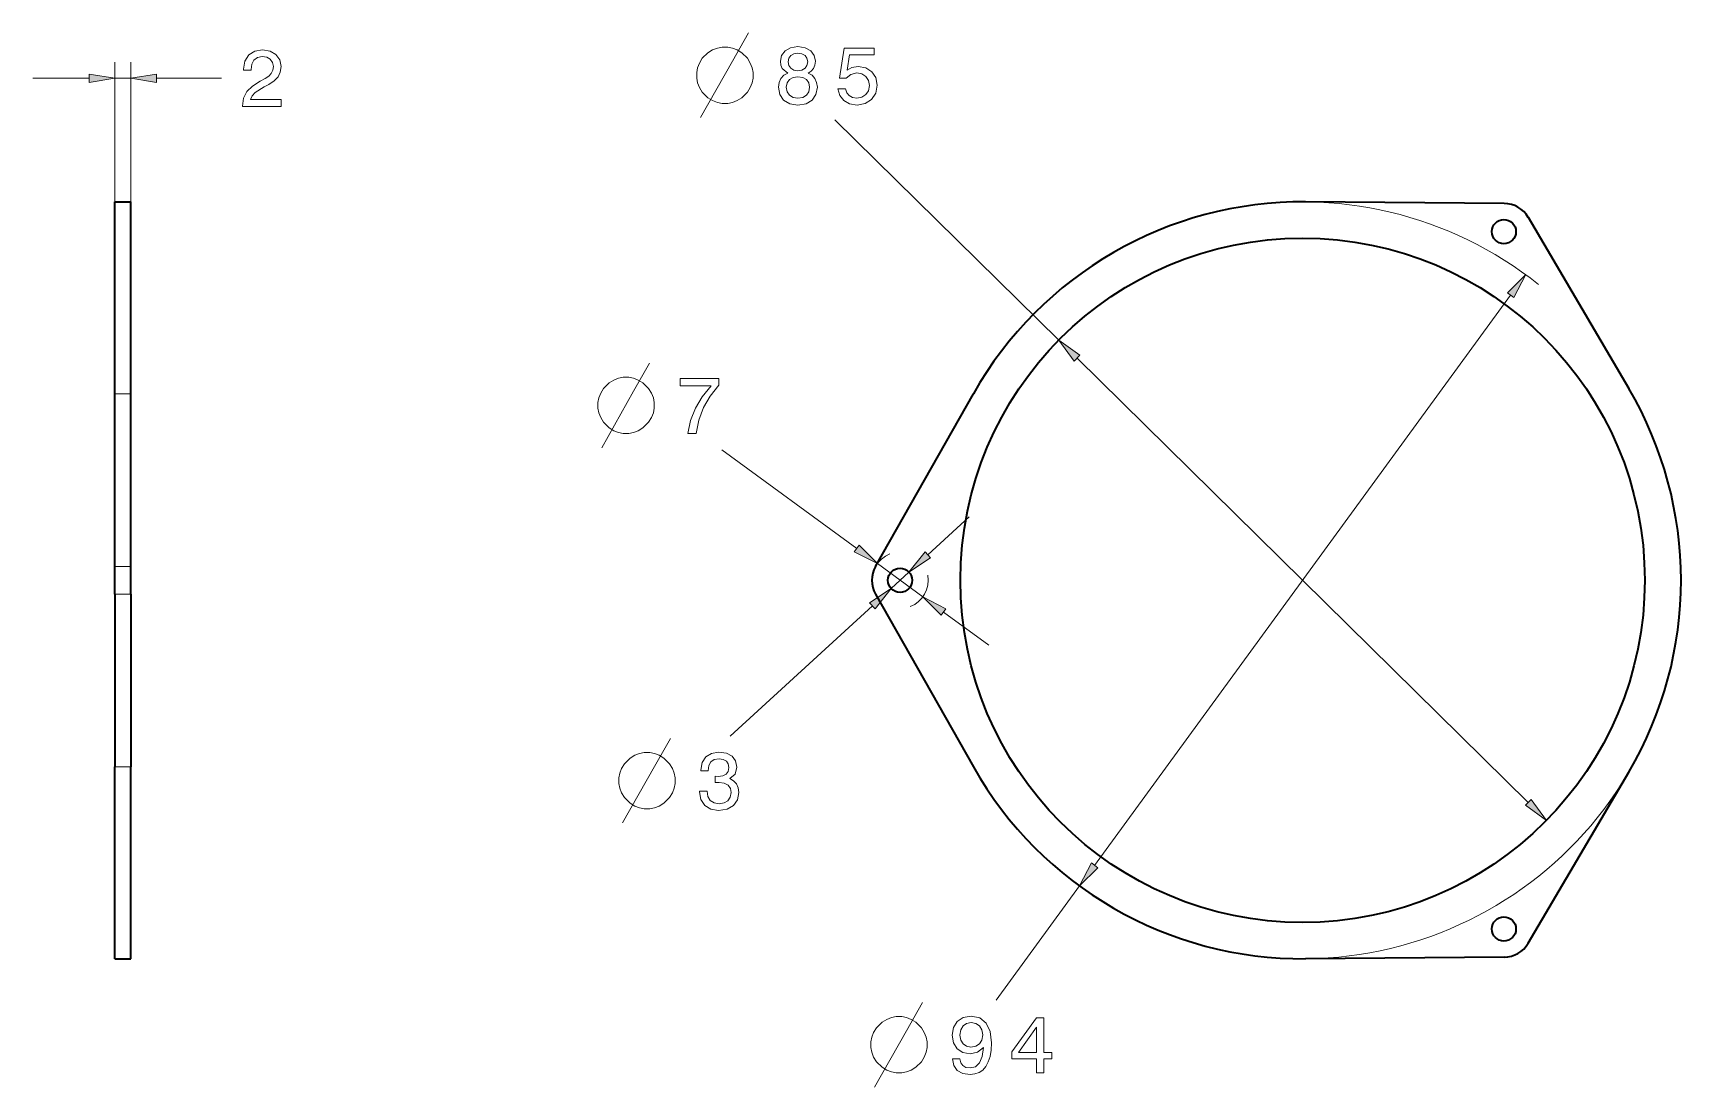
# Model space of a CAD drawing. Extents: x 49 to 253, y 68 to 199.
import ezdxf

# ---------------------------------------------------------------- set-up
doc = ezdxf.new("R2010")
doc.units = 0

msp = doc.modelspace()

# ---------------------------------------------------------------- linework, layer by layer
at = {"color": 3, "lineweight": 13, "ltscale": 0.495861}
for p, q in [((58.79, 175.29), (58.79, 195.13)), ((60.79, 175.29), (60.79, 195.13))]:
    msp.add_line(p, q, dxfattribs=at)
at = {"color": 3, "lineweight": 13, "ltscale": 0.174624}
for p, q in [((48.63, 193.13), (55.62, 193.13)), ((159.78, 133.95), (164.93, 138.67)), ((161.72, 126.85), (167.36, 122.73))]:
    msp.add_line(p, q, dxfattribs=at)
at = {"color": 3, "lineweight": 13, "ltscale": 0.05}
msp.add_line((58.79, 193.13), (60.79, 193.13), dxfattribs=at)
at = {"color": 3, "lineweight": 13, "ltscale": 0.201654}
msp.add_line((63.97, 193.13), (72.03, 193.13), dxfattribs=at)
at = {"color": 3, "lineweight": 13}
for p, q in [((148.23, 187.98), (176.04, 160.6)), ((180.5, 95.39), (232.17, 166.19)), ((178.31, 158.38), (234.36, 103.21)), ((134.18, 146.98), (150.95, 134.73)), ((135.24, 111.44), (152.89, 127.63))]:
    msp.add_line(p, q, dxfattribs=at)
at = {"color": 7, "lineweight": 35}
for p, q in [((58.79, 153.96), (58.79, 177.79)), ((60.79, 153.96), (60.79, 177.79)), ((231.36, 177.59), (206.71, 177.79)), ((234.35, 175.87), (246.85, 154.62)), ((58.79, 132.52), (58.79, 153.96)), ((60.79, 132.52), (60.79, 153.96)), ((153.29, 132.52), (165.44, 153.96)), ((58.79, 129.06), (58.79, 107.62)), ((60.79, 129.06), (60.79, 107.62)), ((153.29, 129.06), (165.44, 107.62)), ((58.79, 83.79), (58.79, 107.62)), ((60.79, 83.79), (60.79, 107.62)), ((234.35, 85.72), (246.85, 106.97)), ((231.36, 83.99), (206.71, 83.79))]:
    msp.add_line(p, q, dxfattribs=at)
at = {"color": 7, "lineweight": 35, "ltscale": 0.05}
for p, q in [((58.79, 177.79), (60.79, 177.79)), ((58.79, 83.79), (60.79, 83.79))]:
    msp.add_line(p, q, dxfattribs=at)
at = {"color": 7, "lineweight": 13, "ltscale": 0.05}
for p, q in [((58.79, 153.96), (60.79, 153.96)), ((58.79, 132.52), (60.79, 132.52)), ((58.79, 129.06), (60.79, 129.06)), ((58.79, 107.62), (60.79, 107.62))]:
    msp.add_line(p, q, dxfattribs=at)
at = {"color": 7, "lineweight": 35, "ltscale": 0.086284}
for p, q in [((58.79, 129.06), (58.79, 132.52)), ((60.79, 129.06), (60.79, 132.52))]:
    msp.add_line(p, q, dxfattribs=at)
at = {"color": 3, "lineweight": 13, "ltscale": 0.175}
msp.add_line((153.51, 132.86), (159.16, 128.73), dxfattribs=at)
at = {"color": 3, "lineweight": 13, "ltscale": 0.075}
msp.add_line((155.23, 129.78), (157.44, 131.8), dxfattribs=at)
at = {"color": 3, "lineweight": 13, "ltscale": 0.439057}
msp.add_line((168.27, 78.64), (178.62, 92.83), dxfattribs=at)
at = {"color": 3, "lineweight": 13}
for points in [[(131.54, 188.26), (135.5, 195.26), (137.49, 198.76)], [(119.27, 147.26), (123.24, 154.26), (125.22, 157.76)], [(121.87, 100.66), (125.83, 107.66), (127.82, 111.16)], [(153.16, 67.86), (157.12, 74.86), (159.11, 78.36)]]:
    msp.add_lwpolyline(points, dxfattribs=at)
for points in [[(74.64, 189.63), (79.45, 189.63), (79.45, 190.49), (75.65, 190.49), (75.86, 190.97), (76.22, 191.36), (77.34, 192.08), (77.94, 192.38), (78.6, 192.81), (79.08, 193.32), (79.35, 193.91), (79.45, 194.59), (79.28, 195.43), (78.8, 196.1), (78.08, 196.52), (77.14, 196.68), (76.17, 196.5), (75.44, 196.03), (74.96, 195.27), (74.8, 194.27), (74.8, 194.13), (75.72, 194.13), (75.72, 194.21), (75.81, 194.9), (76.08, 195.4), (76.51, 195.73), (77.09, 195.84), (77.67, 195.74), (78.11, 195.49), (78.39, 195.09), (78.49, 194.6), (78.42, 194.13), (78.23, 193.74), (77.91, 193.4), (77.46, 193.09), (76.87, 192.77), (75.88, 192.15), (75.18, 191.48), (74.77, 190.67), (74.64, 189.66)], [(134.92, 197.01), (134.22, 197.01), (133.64, 196.89), (133.05, 196.66), (132.47, 196.31), (131.77, 195.61), (131.42, 195.03), (131.19, 194.44), (131.07, 193.86), (131.07, 193.16), (131.19, 192.58), (131.42, 191.99), (131.77, 191.41), (132.47, 190.71), (133.05, 190.36), (133.64, 190.13), (134.22, 190.01), (134.92, 190.01), (135.5, 190.13), (136.09, 190.36), (136.67, 190.71), (137.37, 191.41), (137.72, 191.99), (137.95, 192.58), (138.07, 193.16), (138.07, 193.86), (137.95, 194.44), (137.72, 195.03), (137.37, 195.61), (136.67, 196.31), (136.09, 196.66), (135.5, 196.89)], [(142.39, 193.78), (141.88, 193.5), (141.53, 193.11), (141.3, 192.61), (141.23, 192.02), (141.4, 191.12), (141.86, 190.42), (142.62, 189.98), (143.64, 189.81), (144.66, 189.98), (145.42, 190.42), (145.88, 191.12), (146.06, 192.02), (145.97, 192.61), (145.76, 193.11), (145.4, 193.5), (144.9, 193.78), (145.3, 194.02), (145.58, 194.36), (145.75, 194.76), (145.81, 195.25), (145.65, 195.97), (145.23, 196.55), (144.54, 196.92), (143.64, 197.06), (142.74, 196.92), (142.05, 196.55), (141.62, 195.97), (141.47, 195.25), (141.52, 194.76), (141.69, 194.36)], [(148.62, 191.84), (148.84, 191.01), (149.33, 190.36), (150.06, 189.96), (150.99, 189.81), (152, 189.99), (152.8, 190.48), (153.31, 191.27), (153.5, 192.28), (153.33, 193.22), (152.84, 193.95), (152.08, 194.43), (151.11, 194.6), (150.35, 194.48), (149.76, 194.15), (150.05, 196.03), (153.11, 196.03), (153.11, 196.86), (149.37, 196.86), (148.82, 193.15), (149.62, 193.15), (150.21, 193.62), (150.96, 193.79), (151.6, 193.68), (152.09, 193.36), (152.41, 192.86), (152.52, 192.23), (152.41, 191.59), (152.08, 191.1), (151.59, 190.79), (150.96, 190.68), (150.42, 190.75), (150.01, 190.98), (149.7, 191.34), (149.55, 191.84)], [(142.42, 195.17), (142.5, 195.62), (142.75, 195.96), (143.13, 196.17), (143.64, 196.25), (144.15, 196.17), (144.53, 195.96), (144.77, 195.62), (144.86, 195.17), (144.77, 194.72), (144.53, 194.37), (144.15, 194.14), (143.64, 194.06), (143.13, 194.15), (142.75, 194.37), (142.5, 194.72)], [(55.62, 192.62), (58.79, 193.13), (55.62, 193.63)], [(63.97, 193.63), (60.79, 193.13), (63.97, 192.62)], [(142.2, 192.04), (142.29, 192.57), (142.59, 192.98), (143.04, 193.24), (143.64, 193.33), (144.24, 193.24), (144.69, 192.98), (144.99, 192.57), (145.09, 192.04), (144.99, 191.46), (144.69, 191.03), (144.24, 190.75), (143.64, 190.66), (143.04, 190.75), (142.59, 191.03), (142.29, 191.46)], [(232.58, 165.89), (234.04, 168.75), (231.77, 166.49)], [(178.66, 158.73), (176.04, 160.6), (177.95, 158.02)], [(122.65, 156.01), (121.95, 156.01), (121.37, 155.9), (120.79, 155.66), (120.2, 155.31), (119.5, 154.61), (119.15, 154.03), (118.92, 153.45), (118.8, 152.86), (118.8, 152.16), (118.92, 151.58), (119.15, 151), (119.5, 150.41), (120.2, 149.71), (120.79, 149.36), (121.37, 149.13), (121.95, 149.01), (122.65, 149.01), (123.24, 149.13), (123.82, 149.36), (124.4, 149.71), (125.1, 150.41), (125.45, 151), (125.69, 151.58), (125.8, 152.16), (125.8, 152.86), (125.69, 153.45), (125.45, 154.03), (125.1, 154.61), (124.4, 155.31), (123.82, 155.66), (123.24, 155.9)], [(129.98, 149.01), (131, 149.01), (131.33, 150.68), (131.91, 152.23), (132.74, 153.67), (133.82, 155.03), (133.82, 155.86), (129.02, 155.86), (129.02, 154.94), (132.85, 154.94), (131.74, 153.58), (130.91, 152.16), (130.32, 150.65)], [(150.65, 134.32), (153.51, 132.86), (151.24, 135.14)], [(159.44, 134.32), (157.44, 131.8), (160.12, 133.58)], [(153.23, 127.26), (155.23, 129.78), (152.55, 128)], [(162.02, 127.26), (159.16, 128.73), (161.43, 126.45)], [(125.25, 109.41), (124.55, 109.41), (123.97, 109.29), (123.38, 109.06), (122.8, 108.71), (122.1, 108.01), (121.75, 107.42), (121.52, 106.84), (121.4, 106.26), (121.4, 105.56), (121.52, 104.97), (121.75, 104.39), (122.1, 103.81), (122.8, 103.11), (123.38, 102.76), (123.97, 102.52), (124.55, 102.41), (125.25, 102.41), (125.83, 102.52), (126.42, 102.76), (127, 103.11), (127.7, 103.81), (128.05, 104.39), (128.28, 104.97), (128.4, 105.56), (128.4, 106.26), (128.28, 106.84), (128.05, 107.42), (127.7, 108.01), (127, 108.71), (126.42, 109.06), (125.83, 109.29)], [(131.43, 104.61), (131.43, 104.54), (131.59, 103.57), (132.07, 102.84), (132.81, 102.38), (133.8, 102.21), (134.85, 102.38), (135.64, 102.82), (136.14, 103.53), (136.32, 104.43), (136.24, 105.03), (136.02, 105.51), (135.66, 105.89), (135.17, 106.16), (135.83, 106.7), (136.06, 107.57), (135.91, 108.36), (135.48, 108.95), (134.77, 109.33), (133.8, 109.46), (132.9, 109.3), (132.2, 108.85), (131.75, 108.15), (131.59, 107.21), (131.59, 107.14), (132.49, 107.14), (132.57, 107.78), (132.83, 108.25), (133.26, 108.53), (133.85, 108.63), (134.38, 108.55), (134.76, 108.34), (134.99, 108), (135.08, 107.53), (134.99, 107.04), (134.75, 106.7), (134.33, 106.5), (133.75, 106.44), (133.36, 106.45), (133.36, 105.66), (133.85, 105.68), (134.49, 105.58), (134.96, 105.34), (135.25, 104.95), (135.35, 104.43), (135.24, 103.85), (134.94, 103.42), (134.48, 103.14), (133.86, 103.05), (133.23, 103.15), (132.76, 103.46), (132.47, 103.94), (132.36, 104.61)], [(234.01, 102.85), (236.62, 100.98), (234.71, 103.56)], [(180.09, 95.69), (178.62, 92.83), (180.9, 95.1)], [(156.54, 76.61), (155.84, 76.61), (155.26, 76.49), (154.67, 76.26), (154.09, 75.91), (153.39, 75.21), (153.04, 74.63), (152.81, 74.04), (152.69, 73.46), (152.69, 72.76), (152.81, 72.18), (153.04, 71.59), (153.39, 71.01), (154.09, 70.31), (154.67, 69.96), (155.26, 69.73), (155.84, 69.61), (156.54, 69.61), (157.12, 69.73), (157.71, 69.96), (158.29, 70.31), (158.99, 71.01), (159.34, 71.59), (159.57, 72.18), (159.69, 72.76), (159.69, 73.46), (159.57, 74.04), (159.34, 74.63), (158.99, 75.21), (158.29, 75.91), (157.71, 76.26), (157.12, 76.49)], [(162.85, 71.35), (163, 70.55), (163.43, 69.93), (164.12, 69.55), (165.02, 69.41), (165.62, 69.48), (166.15, 69.66), (166.61, 69.97), (166.99, 70.42), (167.29, 70.97), (167.52, 71.66), (167.65, 72.44), (167.7, 73.35), (167.53, 74.77), (167.03, 75.81), (166.25, 76.44), (165.17, 76.66), (164.18, 76.48), (163.43, 76), (162.95, 75.25), (162.79, 74.31), (162.95, 73.34), (163.42, 72.61), (164.13, 72.14), (165.02, 71.99), (165.97, 72.18), (166.69, 72.77), (166.53, 71.65), (166.2, 70.85), (165.71, 70.38), (165.03, 70.23), (164.51, 70.3), (164.13, 70.52), (163.87, 70.87), (163.77, 71.35)], [(163.76, 74.32), (163.86, 74.95), (164.15, 75.44), (164.59, 75.75), (165.17, 75.86), (165.76, 75.75), (166.21, 75.44), (166.5, 74.96), (166.61, 74.33), (166.5, 73.7), (166.21, 73.22), (165.75, 72.93), (165.14, 72.83), (164.58, 72.93), (164.15, 73.22), (163.86, 73.69)], [(173.29, 69.61), (174.2, 69.61), (174.2, 71.35), (175.2, 71.35), (175.2, 72.15), (174.2, 72.15), (174.2, 76.46), (173.28, 76.46), (170.22, 72.23), (170.22, 71.35), (173.29, 71.35)], [(171.06, 72.15), (173.29, 75.29), (173.29, 72.15)]]:
    msp.add_lwpolyline(points, close=True, dxfattribs=at)
at = {"color": 7, "lineweight": 35}
for centre, radius in [((231.33, 174.09), 1.5), ((206.33, 130.79), 42.5), ((156.33, 130.79), 1.5), ((231.33, 87.49), 1.5)]:
    msp.add_circle(centre, radius, dxfattribs=at)
at = {"color": 3, "lineweight": 13}
for centre, radius, start, end in [((206.33, 130.79), 47, 51.4355, 152.2547), ((206.33, 130.79), 42.5, 132.759, 140.544), ((156.33, 130.79), 3.5, 111.0998, 190.3135), ((156.33, 130.79), 1.5, 146.1321, 270), ((156.33, 130.79), 1.5, 326.1322, 90), ((156.33, 130.79), 3.5, 291.0998, 10.3135), ((206.33, 130.79), 47, 231.4354, 332.2547), ((206.33, 130.79), 42.5, 312.759, 320.544)]:
    msp.add_arc(centre, radius, start, end, dxfattribs=at)
at = {"color": 7, "lineweight": 35}
for centre, radius, start, end in [((206.33, 130.79), 47, 89.5414, 150.4586), ((231.33, 174.09), 3.5, 30.4586, 89.5414), ((206.33, 130.79), 47, 329.5414, 30.4586), ((156.33, 130.79), 3.5, 150.4586, 209.5414), ((206.33, 130.79), 47, 209.5414, 270.4586), ((231.33, 87.49), 3.5, 270.4586, 329.5414)]:
    msp.add_arc(centre, radius, start, end, dxfattribs=at)
at = {"color": 3, "lineweight": 13}
for points in [[(55.62, 192.62), (58.79, 193.13), (55.62, 192.62), (55.62, 193.63)], [(63.97, 193.63), (60.79, 193.13), (63.97, 193.63), (63.97, 192.62)], [(232.58, 165.89), (234.04, 168.75), (232.58, 165.89), (231.77, 166.49)], [(178.66, 158.73), (176.04, 160.6), (178.66, 158.73), (177.95, 158.02)], [(150.65, 134.32), (153.51, 132.86), (150.65, 134.32), (151.24, 135.14)], [(159.44, 134.32), (157.44, 131.8), (159.44, 134.32), (160.12, 133.58)], [(153.23, 127.26), (155.23, 129.78), (153.23, 127.26), (152.55, 128)], [(162.02, 127.26), (159.16, 128.73), (162.02, 127.26), (161.43, 126.45)], [(234.01, 102.85), (236.62, 100.98), (234.01, 102.85), (234.71, 103.56)], [(180.09, 95.69), (178.62, 92.83), (180.09, 95.69), (180.9, 95.1)]]:
    msp.add_solid(points, dxfattribs=at)

doc.saveas('drawing.dxf')
